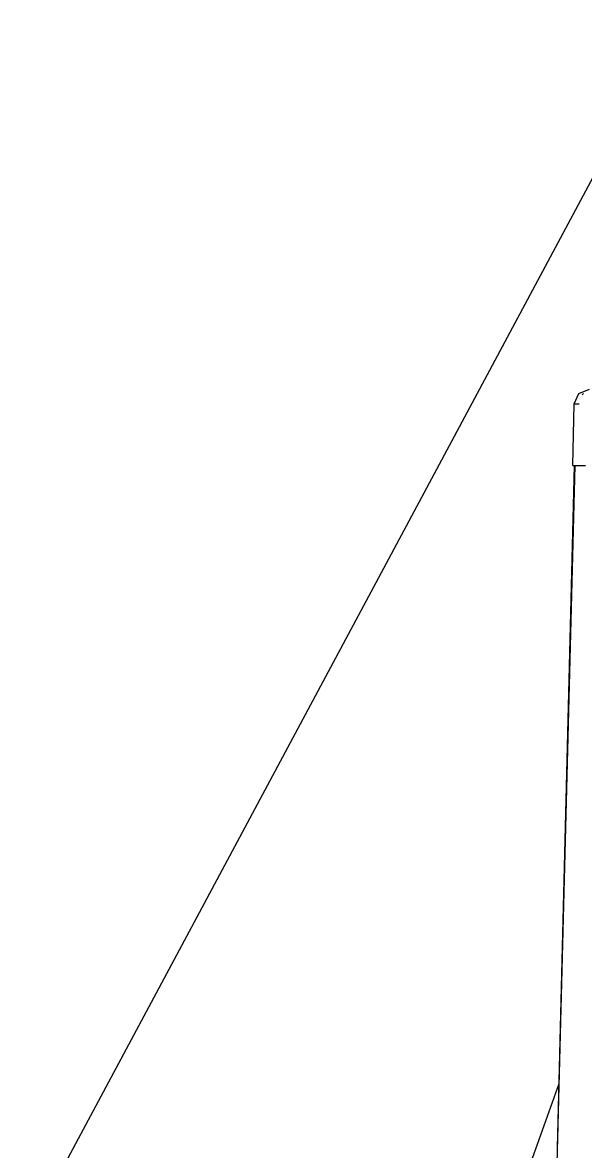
# Model space of a CAD drawing. Header units: millimetres. Extents: x -57554 to 16546, y 2142 to 98430.
# Drawn here: x -46012.8 to -45902.6, y 25048.2 to 25269.2 of the extents above; entities that cross this region are included whole.
import ezdxf

# ---------------------------------------------------------------- set-up
doc = ezdxf.new("R2010")
doc.units = ezdxf.units.MM
doc.layers.add('S-Z2-A_TEXTUAL_ANNOTATION', color=7, linetype='Continuous')

msp = doc.modelspace()

# ---------------------------------------------------------------- linework, layer by layer
at = {"color": 2, "linetype": 'Continuous'}
for p, q in [((-45904.8, 25194.52), (-45903.88, 25196.57)), ((-45903.88, 25196.57), (-45901.81, 25197.45)), ((-45903.23, 25196.31), (-45902.98, 25196.6)), ((-45903.23, 25196.31), (-45903, 25196.57)), ((-45905.06, 25182.45), (-45904.8, 25194.52)), ((-45904.8, 25194.52), (-45904.71, 25194.52)), ((-45904.8, 25194.52), (-45904.22, 25194.52)), ((-45904.71, 25194.52), (-45903.84, 25194.52)), ((-45904.22, 25194.52), (-45903.84, 25194.52)), ((-45908.49, 25033.46), (-45904.62, 25182.45)), ((-45908.09, 25048.88), (-45904.76, 25182.45)), ((-45905.06, 25182.45), (-45904.48, 25182.45)), ((-45904.48, 25182.45), (-45904.1, 25182.45)), ((-45904.1, 25182.45), (-45902.62, 25182.45)), ((-45944.81, 24957.89), (-45907.78, 25061.46))]:
    msp.add_line(p, q, dxfattribs=at)
at = {"layer": 'S-Z2-A_TEXTUAL_ANNOTATION'}
msp.add_line((-45689.22, 25635.26), (-46012.77, 25030.29), dxfattribs=at)

doc.saveas('drawing.dxf')
